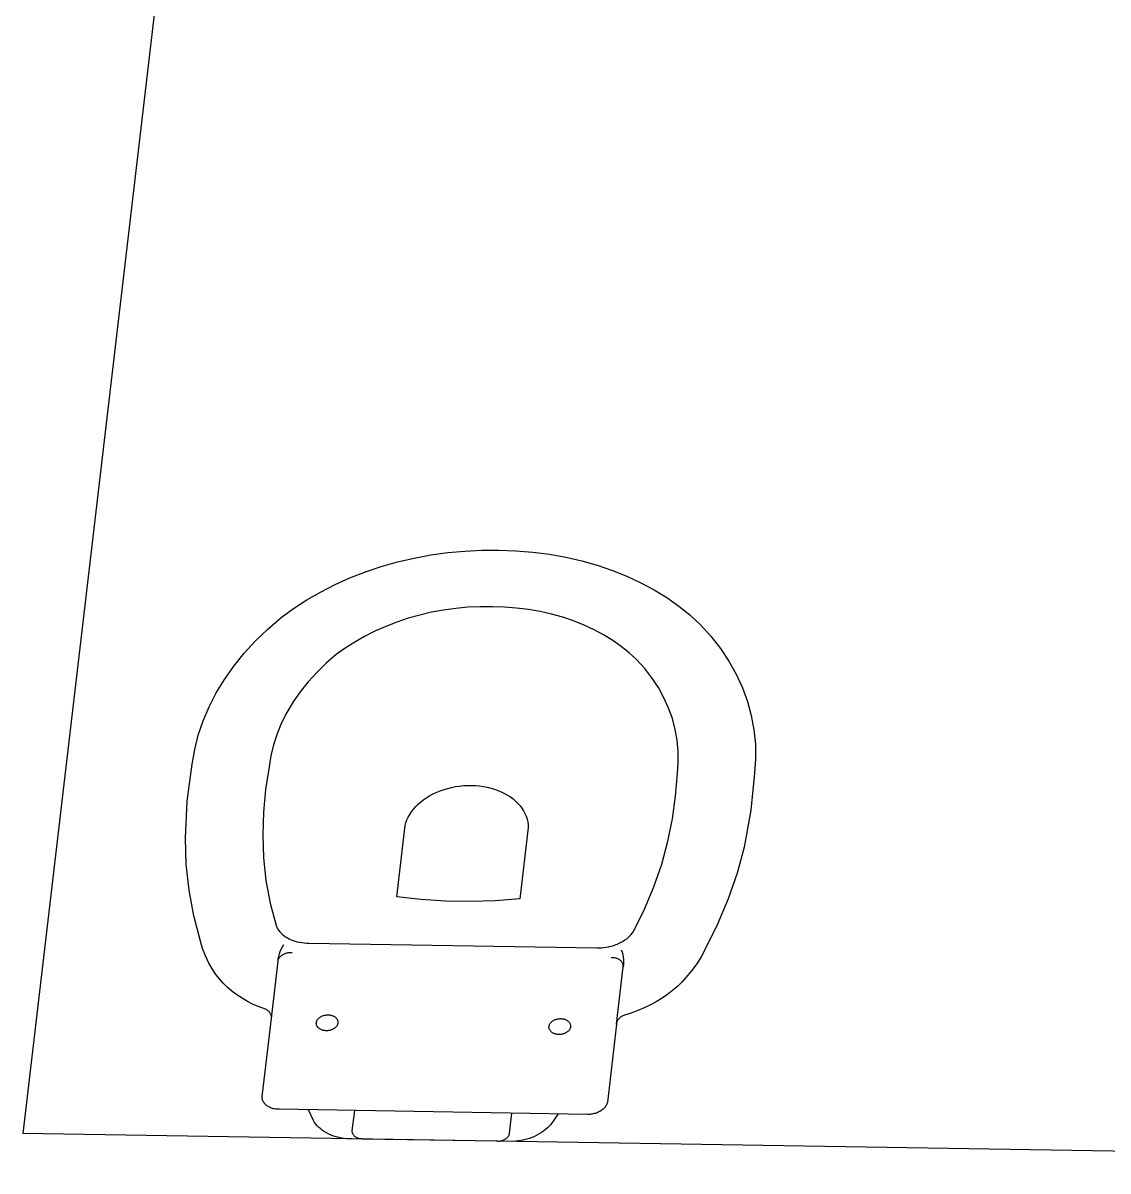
# Model space of a CAD drawing. Extents: x -68 to 264, y 51 to 115.
# Drawn here: x -62.715 to -61.915, y 78.992 to 79.839 of the extents above; entities that cross this region are included whole.
import ezdxf

# ---------------------------------------------------------------- set-up
doc = ezdxf.new("R2010")
doc.units = 0
doc.layers.get('0').update_dxf_attribs({"linetype": 'CONTINUOUS'})

msp = doc.modelspace()

# ---------------------------------------------------------------- linework, layer by layer
for p, q in [((-62.51968, 80.68569), (-62.71525, 79.02001)), ((-62.42668, 79.44434), (-62.4143, 79.44664)), ((-62.4143, 79.44664), (-62.4018, 79.44839)), ((-62.4018, 79.44839), (-62.38923, 79.44956)), ((-62.38923, 79.44956), (-62.37663, 79.45016)), ((-62.37663, 79.45016), (-62.36406, 79.45018)), ((-62.36459, 79.45019), (-62.36432, 79.45018)), ((-62.36432, 79.45018), (-62.36406, 79.45018)), ((-62.36406, 79.45018), (-62.35153, 79.44975)), ((-62.35153, 79.44975), (-62.33912, 79.44875)), ((-62.33912, 79.44875), (-62.32687, 79.44717)), ((-62.32687, 79.44717), (-62.31482, 79.44503)), ((-62.31482, 79.44503), (-62.30304, 79.44233)), ((-62.46257, 79.43415), (-62.45086, 79.43808)), ((-62.45086, 79.43808), (-62.43888, 79.44148)), ((-62.43888, 79.44148), (-62.42668, 79.44434)), ((-62.30304, 79.44233), (-62.29155, 79.43909)), ((-62.29155, 79.43909), (-62.28041, 79.43531)), ((-62.48502, 79.42476), (-62.47397, 79.4297)), ((-62.47397, 79.4297), (-62.46257, 79.43415)), ((-62.28041, 79.43531), (-62.26965, 79.43101)), ((-62.26965, 79.43101), (-62.25933, 79.42622)), ((-62.50586, 79.41346), (-62.49566, 79.41934)), ((-62.49566, 79.41934), (-62.48502, 79.42476)), ((-62.25933, 79.42622), (-62.24949, 79.42094)), ((-62.24949, 79.42094), (-62.24015, 79.41519)), ((-62.51557, 79.40716), (-62.50586, 79.41346)), ((-62.24015, 79.41519), (-62.23136, 79.40901)), ((-62.52477, 79.40044), (-62.51557, 79.40716)), ((-62.42248, 79.40238), (-62.43106, 79.39997)), ((-62.41374, 79.4044), (-62.42248, 79.40238)), ((-62.40489, 79.40603), (-62.41374, 79.4044)), ((-62.39594, 79.40726), (-62.40489, 79.40603)), ((-62.38694, 79.40808), (-62.39594, 79.40726)), ((-62.37793, 79.40849), (-62.38694, 79.40808)), ((-62.36893, 79.40849), (-62.37793, 79.40849)), ((-62.35997, 79.4082), (-62.36893, 79.40849)), ((-62.35109, 79.4075), (-62.35997, 79.4082)), ((-62.34231, 79.40639), (-62.35109, 79.4075)), ((-62.33369, 79.40488), (-62.34231, 79.40639)), ((-62.32525, 79.40297), (-62.33369, 79.40488)), ((-62.31701, 79.40067), (-62.32525, 79.40297)), ((-62.23136, 79.40901), (-62.22316, 79.40241)), ((-62.22316, 79.40241), (-62.21557, 79.39542)), ((-62.53458, 79.39205), (-62.52477, 79.40044)), ((-62.44762, 79.39401), (-62.45554, 79.3905)), ((-62.43945, 79.39717), (-62.44762, 79.39401)), ((-62.43106, 79.39997), (-62.43945, 79.39717)), ((-62.30903, 79.39798), (-62.31701, 79.40067)), ((-62.30132, 79.39493), (-62.30903, 79.39798)), ((-62.29392, 79.39152), (-62.30132, 79.39493)), ((-62.21557, 79.39542), (-62.20775, 79.38675)), ((-62.54372, 79.38327), (-62.53458, 79.39205)), ((-62.46317, 79.38664), (-62.47049, 79.38246)), ((-62.45554, 79.3905), (-62.46317, 79.38664)), ((-62.28685, 79.38776), (-62.29392, 79.39152)), ((-62.28015, 79.38367), (-62.28685, 79.38776)), ((-62.20775, 79.38675), (-62.2007, 79.3777)), ((-62.55213, 79.37412), (-62.54372, 79.38327)), ((-62.47746, 79.37796), (-62.48407, 79.37318)), ((-62.47049, 79.38246), (-62.47746, 79.37796)), ((-62.27384, 79.37927), (-62.28015, 79.38367)), ((-62.26794, 79.37456), (-62.27384, 79.37927)), ((-62.2007, 79.3777), (-62.19446, 79.36832)), ((-62.55979, 79.36466), (-62.55213, 79.37412)), ((-62.48407, 79.37318), (-62.49154, 79.36675)), ((-62.26248, 79.36958), (-62.26794, 79.37456)), ((-62.25654, 79.36293), (-62.26248, 79.36958)), ((-62.19446, 79.36832), (-62.18904, 79.35864)), ((-62.56666, 79.3549), (-62.55979, 79.36466)), ((-62.49849, 79.36001), (-62.50488, 79.353)), ((-62.49154, 79.36675), (-62.49849, 79.36001)), ((-62.25119, 79.356), (-62.25654, 79.36293)), ((-62.57274, 79.34488), (-62.56666, 79.3549)), ((-62.50488, 79.353), (-62.51069, 79.34575)), ((-62.24646, 79.34881), (-62.25119, 79.356)), ((-62.18904, 79.35864), (-62.18446, 79.34869)), ((-62.57798, 79.33466), (-62.57274, 79.34488)), ((-62.51069, 79.34575), (-62.5159, 79.33827)), ((-62.24236, 79.34139), (-62.24646, 79.34881)), ((-62.18446, 79.34869), (-62.18075, 79.33852)), ((-62.58238, 79.32425), (-62.57798, 79.33466)), ((-62.5159, 79.33827), (-62.5205, 79.3306)), ((-62.23892, 79.33377), (-62.24236, 79.34139)), ((-62.18075, 79.33852), (-62.17792, 79.32816)), ((-62.5205, 79.3306), (-62.52445, 79.32277)), ((-62.23613, 79.32599), (-62.23892, 79.33377)), ((-62.23402, 79.31806), (-62.23613, 79.32599)), ((-62.17792, 79.32816), (-62.17597, 79.31766)), ((-62.5859, 79.31371), (-62.58238, 79.32425)), ((-62.52445, 79.32277), (-62.52775, 79.31481)), ((-62.2326, 79.31002), (-62.23402, 79.31806)), ((-62.17597, 79.31766), (-62.17492, 79.30704)), ((-62.58855, 79.30307), (-62.5859, 79.31371)), ((-62.52775, 79.31481), (-62.53038, 79.30674)), ((-62.23186, 79.30189), (-62.2326, 79.31002)), ((-62.59032, 79.29238), (-62.58855, 79.30307)), ((-62.53038, 79.30674), (-62.53234, 79.2986)), ((-62.23181, 79.29372), (-62.23186, 79.30189)), ((-62.17492, 79.30704), (-62.17476, 79.29635)), ((-62.59406, 79.26509), (-62.59032, 79.29238)), ((-62.53234, 79.2986), (-62.53361, 79.29042)), ((-62.23245, 79.28553), (-62.23181, 79.29372)), ((-62.17476, 79.29635), (-62.1755, 79.28564)), ((-62.53361, 79.29042), (-62.5362, 79.27374)), ((-62.23377, 79.26883), (-62.23245, 79.28553)), ((-62.1755, 79.28564), (-62.17814, 79.25834)), ((-62.40182, 79.27453), (-62.39898, 79.27523)), ((-62.39898, 79.27523), (-62.39609, 79.2758)), ((-62.39609, 79.2758), (-62.39318, 79.27623)), ((-62.39318, 79.27623), (-62.39024, 79.27653)), ((-62.39024, 79.27653), (-62.38729, 79.27669)), ((-62.38729, 79.27669), (-62.38435, 79.27671)), ((-62.38435, 79.27671), (-62.38142, 79.2766)), ((-62.38142, 79.2766), (-62.37853, 79.27634)), ((-62.37853, 79.27634), (-62.37567, 79.27595)), ((-62.37567, 79.27595), (-62.37286, 79.27542)), ((-62.37286, 79.27542), (-62.37012, 79.27476)), ((-62.5362, 79.27374), (-62.53778, 79.25704)), ((-62.41952, 79.26622), (-62.4173, 79.26774)), ((-62.4173, 79.26774), (-62.41496, 79.26915)), ((-62.41496, 79.26915), (-62.41251, 79.27046)), ((-62.41251, 79.27046), (-62.40996, 79.27166)), ((-62.40996, 79.27166), (-62.40732, 79.27274)), ((-62.40732, 79.27274), (-62.40461, 79.2737)), ((-62.40461, 79.2737), (-62.40182, 79.27453)), ((-62.37012, 79.27476), (-62.36745, 79.27397)), ((-62.36745, 79.27397), (-62.36487, 79.27305)), ((-62.36487, 79.27305), (-62.36239, 79.27201)), ((-62.36239, 79.27201), (-62.36001, 79.27085)), ((-62.36001, 79.27085), (-62.35775, 79.26957)), ((-62.35775, 79.26957), (-62.35562, 79.26819)), ((-62.35562, 79.26819), (-62.35362, 79.2667)), ((-62.35362, 79.2667), (-62.35177, 79.26512)), ((-62.2361, 79.25214), (-62.23377, 79.26883)), ((-62.59538, 79.2378), (-62.59406, 79.26509)), ((-62.42851, 79.25733), (-62.42702, 79.25926)), ((-62.42702, 79.25926), (-62.42536, 79.26112)), ((-62.42536, 79.26112), (-62.42356, 79.2629)), ((-62.42356, 79.2629), (-62.42161, 79.2646)), ((-62.42161, 79.2646), (-62.41952, 79.26622)), ((-62.35177, 79.26512), (-62.35006, 79.26344)), ((-62.35006, 79.26344), (-62.34851, 79.26168)), ((-62.34851, 79.26168), (-62.34713, 79.25985)), ((-62.34713, 79.25985), (-62.34592, 79.25794)), ((-62.17814, 79.25834), (-62.1832, 79.23111)), ((-62.53778, 79.25704), (-62.53834, 79.24035)), ((-62.43276, 79.24914), (-62.43196, 79.25124)), ((-62.43196, 79.25124), (-62.43099, 79.25332)), ((-62.43099, 79.25332), (-62.42983, 79.25535)), ((-62.42983, 79.25535), (-62.42851, 79.25733)), ((-62.34592, 79.25794), (-62.34488, 79.25598)), ((-62.34488, 79.25598), (-62.34403, 79.25396)), ((-62.34403, 79.25396), (-62.34335, 79.2519)), ((-62.34335, 79.2519), (-62.34286, 79.2498)), ((-62.34286, 79.2498), (-62.34256, 79.24767)), ((-62.23943, 79.2355), (-62.2361, 79.25214)), ((-62.43953, 79.19444), (-62.43332, 79.24703)), ((-62.43332, 79.24703), (-62.43276, 79.24914)), ((-62.3424, 79.24556), (-62.34855, 79.193)), ((-62.34256, 79.24767), (-62.3424, 79.24556)), ((-62.59474, 79.21859), (-62.59538, 79.2378)), ((-62.53834, 79.24035), (-62.53778, 79.22338)), ((-62.24396, 79.21861), (-62.23943, 79.2355)), ((-62.1832, 79.23111), (-62.18833, 79.21199)), ((-62.59268, 79.19949), (-62.59474, 79.21859)), ((-62.53778, 79.22338), (-62.53595, 79.20652)), ((-62.24971, 79.20188), (-62.24396, 79.21861)), ((-62.18833, 79.21199), (-62.19485, 79.19303)), ((-62.58919, 79.18057), (-62.59268, 79.19949)), ((-62.53595, 79.20652), (-62.53287, 79.18982)), ((-62.25668, 79.18533), (-62.24971, 79.20188)), ((-62.42159, 79.19255), (-62.43953, 79.19444)), ((-62.40347, 79.19145), (-62.42159, 79.19255)), ((-62.38522, 79.19115), (-62.40347, 79.19145)), ((-62.3669, 79.19166), (-62.38522, 79.19115)), ((-62.34855, 79.193), (-62.3669, 79.19166)), ((-62.19485, 79.19303), (-62.20274, 79.1743)), ((-62.53287, 79.18982), (-62.52855, 79.17332)), ((-62.26484, 79.16903), (-62.25668, 79.18533)), ((-62.58429, 79.16188), (-62.58919, 79.18057)), ((-62.20274, 79.1743), (-62.21198, 79.15583)), ((-62.52855, 79.17332), (-62.52801, 79.17214)), ((-62.52801, 79.17214), (-62.52736, 79.171)), ((-62.52736, 79.171), (-62.52661, 79.1699)), ((-62.52661, 79.1699), (-62.52577, 79.16884)), ((-62.52577, 79.16884), (-62.52482, 79.16782)), ((-62.52482, 79.16782), (-62.52379, 79.16686)), ((-62.52379, 79.16686), (-62.52267, 79.16595)), ((-62.52267, 79.16595), (-62.52147, 79.1651)), ((-62.52147, 79.1651), (-62.52019, 79.16431)), ((-62.26866, 79.16466), (-62.26757, 79.16569)), ((-62.26757, 79.16569), (-62.26657, 79.16677)), ((-62.26657, 79.16677), (-62.26566, 79.16788)), ((-62.26566, 79.16788), (-62.26484, 79.16903)), ((-62.58272, 79.15638), (-62.58429, 79.16188)), ((-62.52469, 79.15598), (-62.5238, 79.15772)), ((-62.5238, 79.15772), (-62.52277, 79.15943)), ((-62.52019, 79.16431), (-62.51884, 79.16358)), ((-62.51884, 79.16358), (-62.51742, 79.16293)), ((-62.51742, 79.16293), (-62.51595, 79.16234)), ((-62.51595, 79.16234), (-62.51441, 79.16183)), ((-62.51441, 79.16183), (-62.51283, 79.16139)), ((-62.51283, 79.16139), (-62.51121, 79.16103)), ((-62.51121, 79.16103), (-62.50955, 79.16075)), ((-62.50955, 79.16075), (-62.50787, 79.16055)), ((-62.50787, 79.16055), (-62.50616, 79.16042)), ((-62.50616, 79.16042), (-62.50444, 79.16038)), ((-62.50444, 79.16038), (-62.39811, 79.15869)), ((-62.39811, 79.15869), (-62.29183, 79.15696)), ((-62.29183, 79.15696), (-62.29016, 79.15692)), ((-62.29016, 79.15692), (-62.28843, 79.15698)), ((-62.28843, 79.15698), (-62.2867, 79.15713)), ((-62.2867, 79.15713), (-62.28499, 79.15736)), ((-62.28499, 79.15736), (-62.28328, 79.15766)), ((-62.28328, 79.15766), (-62.28161, 79.15805)), ((-62.28161, 79.15805), (-62.27996, 79.15851)), ((-62.27996, 79.15851), (-62.27835, 79.15904)), ((-62.27835, 79.15904), (-62.27679, 79.15965)), ((-62.27679, 79.15965), (-62.27527, 79.16033)), ((-62.27527, 79.16033), (-62.27381, 79.16108)), ((-62.27381, 79.16108), (-62.27242, 79.16189)), ((-62.27242, 79.16189), (-62.27109, 79.16276)), ((-62.27109, 79.16276), (-62.26984, 79.16368)), ((-62.26984, 79.16368), (-62.26866, 79.16466)), ((-62.58066, 79.15099), (-62.58272, 79.15638)), ((-62.57811, 79.14573), (-62.58066, 79.15099)), ((-62.52703, 79.14699), (-62.52688, 79.14878)), ((-62.52694, 79.1478), (-62.52681, 79.14822)), ((-62.52688, 79.14878), (-62.52655, 79.1506)), ((-62.52681, 79.14822), (-62.52665, 79.14863)), ((-62.52665, 79.14863), (-62.52645, 79.14904)), ((-62.52655, 79.1506), (-62.52607, 79.15241)), ((-62.52645, 79.14904), (-62.52622, 79.14943)), ((-62.52622, 79.14943), (-62.52595, 79.14982)), ((-62.52607, 79.15241), (-62.52545, 79.15421)), ((-62.52595, 79.14982), (-62.52565, 79.1502)), ((-62.52565, 79.1502), (-62.52532, 79.15056)), ((-62.52545, 79.15421), (-62.52469, 79.15598)), ((-62.52532, 79.15056), (-62.52496, 79.1509)), ((-62.52496, 79.1509), (-62.52457, 79.15124)), ((-62.52457, 79.15124), (-62.52415, 79.15155)), ((-62.52415, 79.15155), (-62.52371, 79.15184)), ((-62.52371, 79.15184), (-62.52325, 79.15211)), ((-62.52325, 79.15211), (-62.52276, 79.15236)), ((-62.52276, 79.15236), (-62.52226, 79.15259)), ((-62.52226, 79.15259), (-62.52173, 79.1528)), ((-62.52173, 79.1528), (-62.5212, 79.15298)), ((-62.5212, 79.15298), (-62.52065, 79.15313)), ((-62.52065, 79.15313), (-62.52008, 79.15326)), ((-62.52008, 79.15326), (-62.51952, 79.15337)), ((-62.51952, 79.15337), (-62.51894, 79.15344)), ((-62.51894, 79.15344), (-62.51836, 79.15349)), ((-62.51836, 79.15349), (-62.51779, 79.15351)), ((-62.51779, 79.15351), (-62.51721, 79.15351)), ((-62.51721, 79.15351), (-62.51664, 79.15348)), ((-62.28076, 79.14967), (-62.28134, 79.14966)), ((-62.28019, 79.14966), (-62.28076, 79.14967)), ((-62.27962, 79.14962), (-62.28019, 79.14966)), ((-62.27905, 79.14955), (-62.27962, 79.14962)), ((-62.2785, 79.14945), (-62.27905, 79.14955)), ((-62.27796, 79.14933), (-62.2785, 79.14945)), ((-62.27743, 79.14918), (-62.27796, 79.14933)), ((-62.27692, 79.14901), (-62.27743, 79.14918)), ((-62.27642, 79.14881), (-62.27692, 79.14901)), ((-62.27595, 79.14859), (-62.27642, 79.14881)), ((-62.2755, 79.14835), (-62.27595, 79.14859)), ((-62.27508, 79.14808), (-62.2755, 79.14835)), ((-62.27384, 79.15539), (-62.27322, 79.15365)), ((-62.27322, 79.15365), (-62.27274, 79.15189)), ((-62.27274, 79.15189), (-62.2724, 79.1501)), ((-62.2724, 79.1501), (-62.2722, 79.14829)), ((-62.2722, 79.14829), (-62.27214, 79.14647)), ((-62.21483, 79.15041), (-62.21814, 79.1451)), ((-62.21198, 79.15583), (-62.21483, 79.15041)), ((-62.57509, 79.14063), (-62.57811, 79.14573)), ((-62.57283, 79.13722), (-62.57509, 79.14063)), ((-62.53197, 79.10484), (-62.52703, 79.14699)), ((-62.52703, 79.14738), (-62.52694, 79.1478)), ((-62.52703, 79.14699), (-62.52703, 79.14738)), ((-62.27734, 79.10071), (-62.27246, 79.14282)), ((-62.27468, 79.1478), (-62.27508, 79.14808)), ((-62.27431, 79.14749), (-62.27468, 79.1478)), ((-62.27396, 79.14717), (-62.27431, 79.14749)), ((-62.27365, 79.14682), (-62.27396, 79.14717)), ((-62.27337, 79.14647), (-62.27365, 79.14682)), ((-62.27313, 79.1461), (-62.27337, 79.14647)), ((-62.27292, 79.14571), (-62.27313, 79.1461)), ((-62.27274, 79.14532), (-62.27292, 79.14571)), ((-62.2726, 79.14492), (-62.27274, 79.14532)), ((-62.2725, 79.1445), (-62.2726, 79.14492)), ((-62.27243, 79.14409), (-62.2725, 79.1445)), ((-62.27223, 79.14465), (-62.27246, 79.14282)), ((-62.27246, 79.14282), (-62.27241, 79.14325)), ((-62.27241, 79.14367), (-62.27243, 79.14409)), ((-62.27241, 79.14325), (-62.27241, 79.14367)), ((-62.27214, 79.14647), (-62.27223, 79.14465)), ((-62.22191, 79.13995), (-62.22612, 79.13496)), ((-62.21814, 79.1451), (-62.22191, 79.13995)), ((-62.5703, 79.13394), (-62.57283, 79.13722)), ((-62.56748, 79.13078), (-62.5703, 79.13394)), ((-62.22915, 79.13164), (-62.23245, 79.12845)), ((-62.22612, 79.13496), (-62.22915, 79.13164)), ((-62.56439, 79.12777), (-62.56748, 79.13078)), ((-62.56105, 79.12492), (-62.56439, 79.12777)), ((-62.55746, 79.12223), (-62.56105, 79.12492)), ((-62.23599, 79.1254), (-62.23977, 79.1225)), ((-62.23245, 79.12845), (-62.23599, 79.1254)), ((-62.55364, 79.11971), (-62.55746, 79.12223)), ((-62.54961, 79.11738), (-62.55364, 79.11971)), ((-62.54537, 79.11524), (-62.54961, 79.11738)), ((-62.54095, 79.1133), (-62.54537, 79.11524)), ((-62.25236, 79.11482), (-62.25693, 79.11263)), ((-62.24797, 79.1172), (-62.25236, 79.11482)), ((-62.24377, 79.11976), (-62.24797, 79.1172)), ((-62.23977, 79.1225), (-62.24377, 79.11976)), ((-62.53635, 79.11157), (-62.54095, 79.1133)), ((-62.53585, 79.11134), (-62.53635, 79.11157)), ((-62.53536, 79.11109), (-62.53585, 79.11134)), ((-62.53491, 79.11081), (-62.53536, 79.11109)), ((-62.53448, 79.11051), (-62.53491, 79.11081)), ((-62.53408, 79.11019), (-62.53448, 79.11051)), ((-62.5337, 79.10985), (-62.53408, 79.11019)), ((-62.53336, 79.10949), (-62.5337, 79.10985)), ((-62.53306, 79.10911), (-62.53336, 79.10949)), ((-62.53279, 79.10872), (-62.53306, 79.10911)), ((-62.53255, 79.10832), (-62.53279, 79.10872)), ((-62.53235, 79.10791), (-62.53255, 79.10832)), ((-62.53219, 79.10748), (-62.53235, 79.10791)), ((-62.53206, 79.10705), (-62.53219, 79.10748)), ((-62.53198, 79.10661), (-62.53206, 79.10705)), ((-62.53193, 79.10616), (-62.53198, 79.10661)), ((-62.53192, 79.10571), (-62.53193, 79.10616)), ((-62.49635, 79.10559), (-62.49596, 79.10586)), ((-62.49596, 79.10586), (-62.49555, 79.10611)), ((-62.49555, 79.10611), (-62.49512, 79.10635)), ((-62.49512, 79.10635), (-62.49467, 79.10657)), ((-62.49467, 79.10657), (-62.49421, 79.10676)), ((-62.49421, 79.10676), (-62.49373, 79.10693)), ((-62.49373, 79.10693), (-62.49323, 79.10708)), ((-62.49323, 79.10708), (-62.49273, 79.10721)), ((-62.49273, 79.10721), (-62.49222, 79.10731)), ((-62.49222, 79.10731), (-62.4917, 79.10739)), ((-62.4917, 79.10739), (-62.49118, 79.10745)), ((-62.49118, 79.10745), (-62.49066, 79.10747)), ((-62.49066, 79.10747), (-62.49014, 79.10748)), ((-62.49014, 79.10748), (-62.48962, 79.10746)), ((-62.48962, 79.10746), (-62.4891, 79.10741)), ((-62.4891, 79.10741), (-62.4886, 79.10734)), ((-62.4886, 79.10734), (-62.4881, 79.10725)), ((-62.4881, 79.10725), (-62.48762, 79.10713)), ((-62.48762, 79.10713), (-62.48714, 79.10698)), ((-62.48714, 79.10698), (-62.48669, 79.10682)), ((-62.48669, 79.10682), (-62.48625, 79.10663)), ((-62.48625, 79.10663), (-62.48583, 79.10642)), ((-62.48583, 79.10642), (-62.48543, 79.10619)), ((-62.48543, 79.10619), (-62.48506, 79.10594)), ((-62.48506, 79.10594), (-62.48471, 79.10568)), ((-62.27408, 79.10596), (-62.27453, 79.10564)), ((-62.27361, 79.10627), (-62.27408, 79.10596)), ((-62.27311, 79.10656), (-62.27361, 79.10627)), ((-62.27259, 79.10682), (-62.27311, 79.10656)), ((-62.27205, 79.10706), (-62.27259, 79.10682)), ((-62.27149, 79.10727), (-62.27205, 79.10706)), ((-62.26651, 79.10885), (-62.27149, 79.10727)), ((-62.26165, 79.11063), (-62.26651, 79.10885)), ((-62.25693, 79.11263), (-62.26165, 79.11063)), ((-62.53877, 79.04722), (-62.53197, 79.10484)), ((-62.53197, 79.10484), (-62.53195, 79.10526)), ((-62.53195, 79.10526), (-62.53192, 79.10571)), ((-62.49881, 79.10138), (-62.49878, 79.10177)), ((-62.4988, 79.101), (-62.49881, 79.10138)), ((-62.49876, 79.10062), (-62.4988, 79.101)), ((-62.49878, 79.10177), (-62.49872, 79.10215)), ((-62.49868, 79.10025), (-62.49876, 79.10062)), ((-62.49872, 79.10215), (-62.49862, 79.10253)), ((-62.49858, 79.09988), (-62.49868, 79.10025)), ((-62.49862, 79.10253), (-62.49849, 79.1029)), ((-62.49843, 79.09952), (-62.49858, 79.09988)), ((-62.49849, 79.1029), (-62.49833, 79.10327)), ((-62.49826, 79.09917), (-62.49843, 79.09952)), ((-62.49833, 79.10327), (-62.49814, 79.10364)), ((-62.49805, 79.09883), (-62.49826, 79.09917)), ((-62.49814, 79.10364), (-62.49791, 79.10399)), ((-62.49782, 79.0985), (-62.49805, 79.09883)), ((-62.49791, 79.10399), (-62.49766, 79.10434)), ((-62.49755, 79.09818), (-62.49782, 79.0985)), ((-62.49766, 79.10434), (-62.49737, 79.10467)), ((-62.49725, 79.09788), (-62.49755, 79.09818)), ((-62.49737, 79.10467), (-62.49706, 79.10499)), ((-62.49693, 79.0976), (-62.49725, 79.09788)), ((-62.49706, 79.10499), (-62.49672, 79.1053)), ((-62.49658, 79.09733), (-62.49693, 79.0976)), ((-62.49672, 79.1053), (-62.49635, 79.10559)), ((-62.48568, 79.09741), (-62.48609, 79.09716)), ((-62.48529, 79.09769), (-62.48568, 79.09741)), ((-62.48492, 79.09798), (-62.48529, 79.09769)), ((-62.48458, 79.09828), (-62.48492, 79.09798)), ((-62.48471, 79.10568), (-62.48439, 79.10539)), ((-62.48427, 79.0986), (-62.48458, 79.09828)), ((-62.48439, 79.10539), (-62.48409, 79.10509)), ((-62.48399, 79.09894), (-62.48427, 79.0986)), ((-62.48409, 79.10509), (-62.48382, 79.10477)), ((-62.48373, 79.09928), (-62.48399, 79.09894)), ((-62.48382, 79.10477), (-62.48359, 79.10445)), ((-62.48351, 79.09964), (-62.48373, 79.09928)), ((-62.48359, 79.10445), (-62.48338, 79.1041)), ((-62.48331, 79.1), (-62.48351, 79.09964)), ((-62.48338, 79.1041), (-62.48321, 79.10375)), ((-62.48315, 79.10037), (-62.48331, 79.1)), ((-62.48321, 79.10375), (-62.48307, 79.10339)), ((-62.48302, 79.10075), (-62.48315, 79.10037)), ((-62.48307, 79.10339), (-62.48296, 79.10302)), ((-62.48293, 79.10113), (-62.48302, 79.10075)), ((-62.48296, 79.10302), (-62.48288, 79.10265)), ((-62.48286, 79.10151), (-62.48293, 79.10113)), ((-62.48288, 79.10265), (-62.48284, 79.10227)), ((-62.48284, 79.10189), (-62.48286, 79.10151)), ((-62.48284, 79.10227), (-62.48284, 79.10189)), ((-62.32715, 79.0986), (-62.32713, 79.09898)), ((-62.32715, 79.09821), (-62.32715, 79.0986)), ((-62.32711, 79.09784), (-62.32715, 79.09821)), ((-62.32713, 79.09898), (-62.32706, 79.09936)), ((-62.32703, 79.09746), (-62.32711, 79.09784)), ((-62.32706, 79.09936), (-62.32697, 79.09974)), ((-62.32692, 79.09709), (-62.32703, 79.09746)), ((-62.32697, 79.09974), (-62.32684, 79.10012)), ((-62.32684, 79.10012), (-62.32668, 79.10049)), ((-62.32668, 79.10049), (-62.32648, 79.10085)), ((-62.32648, 79.10085), (-62.32626, 79.1012)), ((-62.32626, 79.1012), (-62.326, 79.10155)), ((-62.326, 79.10155), (-62.32572, 79.10188)), ((-62.32572, 79.10188), (-62.32541, 79.1022)), ((-62.32541, 79.1022), (-62.32507, 79.10251)), ((-62.32507, 79.10251), (-62.3247, 79.1028)), ((-62.3247, 79.1028), (-62.32431, 79.10307)), ((-62.32431, 79.10307), (-62.3239, 79.10333)), ((-62.3239, 79.10333), (-62.32347, 79.10356)), ((-62.32347, 79.10356), (-62.32302, 79.10378)), ((-62.32302, 79.10378), (-62.32256, 79.10397)), ((-62.32256, 79.10397), (-62.32208, 79.10415)), ((-62.32208, 79.10415), (-62.32158, 79.1043)), ((-62.32158, 79.1043), (-62.32108, 79.10442)), ((-62.32108, 79.10442), (-62.32057, 79.10453)), ((-62.32057, 79.10453), (-62.32005, 79.1046)), ((-62.32005, 79.1046), (-62.31953, 79.10466)), ((-62.31953, 79.10466), (-62.31901, 79.10469)), ((-62.31901, 79.10469), (-62.31849, 79.10469)), ((-62.31849, 79.10469), (-62.31797, 79.10467)), ((-62.31797, 79.10467), (-62.31745, 79.10462)), ((-62.31745, 79.10462), (-62.31695, 79.10455)), ((-62.31695, 79.10455), (-62.31645, 79.10446)), ((-62.31645, 79.10446), (-62.31596, 79.10434)), ((-62.31596, 79.10434), (-62.31549, 79.1042)), ((-62.31549, 79.1042), (-62.31504, 79.10403)), ((-62.31504, 79.10403), (-62.3146, 79.10384)), ((-62.3146, 79.10384), (-62.31418, 79.10363)), ((-62.31418, 79.10363), (-62.31378, 79.1034)), ((-62.31378, 79.1034), (-62.31341, 79.10316)), ((-62.31341, 79.10316), (-62.31306, 79.10289)), ((-62.31306, 79.10289), (-62.31274, 79.1026)), ((-62.31274, 79.1026), (-62.31244, 79.1023)), ((-62.31244, 79.1023), (-62.31217, 79.10199)), ((-62.31217, 79.10199), (-62.31194, 79.10166)), ((-62.31194, 79.10166), (-62.31173, 79.10132)), ((-62.31173, 79.10132), (-62.31156, 79.10097)), ((-62.3115, 79.09758), (-62.31166, 79.09721)), ((-62.31156, 79.10097), (-62.31141, 79.1006)), ((-62.31137, 79.09796), (-62.3115, 79.09758)), ((-62.31141, 79.1006), (-62.31131, 79.10024)), ((-62.31127, 79.09834), (-62.31137, 79.09796)), ((-62.31131, 79.10024), (-62.31123, 79.09986)), ((-62.31121, 79.09872), (-62.31127, 79.09834)), ((-62.31123, 79.09986), (-62.31119, 79.09948)), ((-62.31118, 79.0991), (-62.31121, 79.09872)), ((-62.31119, 79.09948), (-62.31118, 79.0991)), ((-62.27734, 79.10071), (-62.28406, 79.04312)), ((-62.27727, 79.10158), (-62.27735, 79.10113)), ((-62.27735, 79.10113), (-62.27734, 79.10071)), ((-62.27716, 79.10202), (-62.27727, 79.10158)), ((-62.27701, 79.10247), (-62.27716, 79.10202)), ((-62.27682, 79.1029), (-62.27701, 79.10247)), ((-62.27659, 79.10333), (-62.27682, 79.1029)), ((-62.27633, 79.10375), (-62.27659, 79.10333)), ((-62.27604, 79.10415), (-62.27633, 79.10375)), ((-62.27571, 79.10455), (-62.27604, 79.10415)), ((-62.27534, 79.10493), (-62.27571, 79.10455)), ((-62.27495, 79.10529), (-62.27534, 79.10493)), ((-62.27453, 79.10564), (-62.27495, 79.10529)), ((-62.49621, 79.09708), (-62.49658, 79.09733)), ((-62.49581, 79.09685), (-62.49621, 79.09708)), ((-62.49539, 79.09664), (-62.49581, 79.09685)), ((-62.49495, 79.09645), (-62.49539, 79.09664)), ((-62.4945, 79.09629), (-62.49495, 79.09645)), ((-62.49403, 79.09615), (-62.4945, 79.09629)), ((-62.49354, 79.09603), (-62.49403, 79.09615)), ((-62.49304, 79.09593), (-62.49354, 79.09603)), ((-62.49254, 79.09586), (-62.49304, 79.09593)), ((-62.49202, 79.09582), (-62.49254, 79.09586)), ((-62.49151, 79.09579), (-62.49202, 79.09582)), ((-62.49098, 79.0958), (-62.49151, 79.09579)), ((-62.49046, 79.09583), (-62.49098, 79.0958)), ((-62.48994, 79.09588), (-62.49046, 79.09583)), ((-62.48942, 79.09596), (-62.48994, 79.09588)), ((-62.48891, 79.09606), (-62.48942, 79.09596)), ((-62.48841, 79.09619), (-62.48891, 79.09606)), ((-62.48792, 79.09634), (-62.48841, 79.09619)), ((-62.48743, 79.09651), (-62.48792, 79.09634)), ((-62.48697, 79.09671), (-62.48743, 79.09651)), ((-62.48652, 79.09692), (-62.48697, 79.09671)), ((-62.48609, 79.09716), (-62.48652, 79.09692)), ((-62.32678, 79.09673), (-62.32692, 79.09709)), ((-62.32661, 79.09638), (-62.32678, 79.09673)), ((-62.3264, 79.09604), (-62.32661, 79.09638)), ((-62.32616, 79.09571), (-62.3264, 79.09604)), ((-62.3259, 79.09539), (-62.32616, 79.09571)), ((-62.3256, 79.09509), (-62.3259, 79.09539)), ((-62.32528, 79.09481), (-62.3256, 79.09509)), ((-62.32493, 79.09454), (-62.32528, 79.09481)), ((-62.32455, 79.09429), (-62.32493, 79.09454)), ((-62.32416, 79.09406), (-62.32455, 79.09429)), ((-62.32374, 79.09385), (-62.32416, 79.09406)), ((-62.3233, 79.09367), (-62.32374, 79.09385)), ((-62.32284, 79.0935), (-62.3233, 79.09367)), ((-62.32237, 79.09336), (-62.32284, 79.0935)), ((-62.32189, 79.09324), (-62.32237, 79.09336)), ((-62.32139, 79.09314), (-62.32189, 79.09324)), ((-62.32088, 79.09307), (-62.32139, 79.09314)), ((-62.32037, 79.09303), (-62.32088, 79.09307)), ((-62.31985, 79.09301), (-62.32037, 79.09303)), ((-62.31933, 79.09301), (-62.31985, 79.09301)), ((-62.31881, 79.09304), (-62.31933, 79.09301)), ((-62.31829, 79.09309), (-62.31881, 79.09304)), ((-62.31777, 79.09317), (-62.31829, 79.09309)), ((-62.31726, 79.09328), (-62.31777, 79.09317)), ((-62.31675, 79.0934), (-62.31726, 79.09328)), ((-62.31626, 79.09355), (-62.31675, 79.0934)), ((-62.31578, 79.09372), (-62.31626, 79.09355)), ((-62.31532, 79.09392), (-62.31578, 79.09372)), ((-62.31487, 79.09414), (-62.31532, 79.09392)), ((-62.31444, 79.09437), (-62.31487, 79.09414)), ((-62.31402, 79.09463), (-62.31444, 79.09437)), ((-62.31364, 79.0949), (-62.31402, 79.09463)), ((-62.31327, 79.09519), (-62.31364, 79.0949)), ((-62.31293, 79.0955), (-62.31327, 79.09519)), ((-62.31262, 79.09582), (-62.31293, 79.0955)), ((-62.31233, 79.09615), (-62.31262, 79.09582)), ((-62.31208, 79.09649), (-62.31233, 79.09615)), ((-62.31185, 79.09685), (-62.31208, 79.09649)), ((-62.31166, 79.09721), (-62.31185, 79.09685)), ((-62.53877, 79.0466), (-62.53877, 79.04722)), ((-62.53872, 79.04597), (-62.53877, 79.0466)), ((-62.53861, 79.04536), (-62.53872, 79.04597)), ((-62.53845, 79.04475), (-62.53861, 79.04536)), ((-62.53823, 79.04415), (-62.53845, 79.04475)), ((-62.53796, 79.04357), (-62.53823, 79.04415)), ((-62.53764, 79.043), (-62.53796, 79.04357)), ((-62.53727, 79.04246), (-62.53764, 79.043)), ((-62.53684, 79.04193), (-62.53727, 79.04246)), ((-62.53637, 79.04143), (-62.53684, 79.04193)), ((-62.53586, 79.04095), (-62.53637, 79.04143)), ((-62.5353, 79.0405), (-62.53586, 79.04095)), ((-62.5347, 79.04009), (-62.5353, 79.0405)), ((-62.53406, 79.0397), (-62.5347, 79.04009)), ((-62.53338, 79.03934), (-62.53406, 79.0397)), ((-62.53267, 79.03902), (-62.53338, 79.03934)), ((-62.53193, 79.03874), (-62.53267, 79.03902)), ((-62.53117, 79.03849), (-62.53193, 79.03874)), ((-62.53038, 79.03828), (-62.53117, 79.03849)), ((-62.52957, 79.03811), (-62.53038, 79.03828)), ((-62.52874, 79.03797), (-62.52957, 79.03811)), ((-62.28672, 79.03839), (-62.28726, 79.03788)), ((-62.28622, 79.03892), (-62.28672, 79.03839)), ((-62.28577, 79.03947), (-62.28622, 79.03892)), ((-62.28536, 79.04005), (-62.28577, 79.03947)), ((-62.28501, 79.04063), (-62.28536, 79.04005)), ((-62.2847, 79.04123), (-62.28501, 79.04063)), ((-62.28445, 79.04184), (-62.2847, 79.04123)), ((-62.28425, 79.04246), (-62.28445, 79.04184)), ((-62.28406, 79.04312), (-62.28425, 79.04246)), ((-62.52791, 79.03788), (-62.52874, 79.03797)), ((-62.52706, 79.03783), (-62.52791, 79.03788)), ((-62.52615, 79.03785), (-62.52706, 79.03783)), ((-62.41247, 79.036), (-62.52615, 79.03785)), ((-62.50098, 79.02947), (-62.50455, 79.0375)), ((-62.47225, 79.02189), (-62.47045, 79.03695)), ((-62.29883, 79.03413), (-62.41247, 79.036)), ((-62.35629, 79.02001), (-62.35448, 79.03506)), ((-62.32038, 79.03451), (-62.32585, 79.02665)), ((-62.29797, 79.03411), (-62.29883, 79.03413)), ((-62.29711, 79.03413), (-62.29797, 79.03411)), ((-62.29626, 79.0342), (-62.29711, 79.03413)), ((-62.2954, 79.0343), (-62.29626, 79.0342)), ((-62.29456, 79.03445), (-62.2954, 79.0343)), ((-62.29372, 79.03463), (-62.29456, 79.03445)), ((-62.2929, 79.03485), (-62.29372, 79.03463)), ((-62.2921, 79.03511), (-62.2929, 79.03485)), ((-62.29132, 79.03541), (-62.2921, 79.03511)), ((-62.29056, 79.03574), (-62.29132, 79.03541)), ((-62.28983, 79.03611), (-62.29056, 79.03574)), ((-62.28914, 79.03651), (-62.28983, 79.03611)), ((-62.28848, 79.03694), (-62.28914, 79.03651)), ((-62.28785, 79.03739), (-62.28848, 79.03694)), ((-62.28726, 79.03788), (-62.28785, 79.03739)), ((-62.50013, 79.02814), (-62.50098, 79.02947)), ((-62.49916, 79.02685), (-62.50013, 79.02814)), ((-62.49808, 79.02562), (-62.49916, 79.02685)), ((-62.49689, 79.02445), (-62.49808, 79.02562)), ((-62.4956, 79.02333), (-62.49689, 79.02445)), ((-62.49422, 79.02228), (-62.4956, 79.02333)), ((-62.49274, 79.0213), (-62.49422, 79.02228)), ((-62.49118, 79.02039), (-62.49274, 79.0213)), ((-62.47227, 79.02151), (-62.47225, 79.02189)), ((-62.47225, 79.02113), (-62.47227, 79.02151)), ((-62.33115, 79.02175), (-62.33269, 79.02069)), ((-62.32969, 79.02289), (-62.33115, 79.02175)), ((-62.32833, 79.02408), (-62.32969, 79.02289)), ((-62.32706, 79.02533), (-62.32833, 79.02408)), ((-62.32585, 79.02665), (-62.32706, 79.02533)), ((-61.00985, 78.99231), (-62.71525, 79.02001)), ((-62.48953, 79.01956), (-62.49118, 79.02039)), ((-62.48782, 79.01881), (-62.48953, 79.01956)), ((-62.48603, 79.01814), (-62.48782, 79.01881)), ((-62.48419, 79.01755), (-62.48603, 79.01814)), ((-62.48229, 79.01706), (-62.48419, 79.01755)), ((-62.48034, 79.01665), (-62.48229, 79.01706)), ((-62.47836, 79.01633), (-62.48034, 79.01665)), ((-62.4763, 79.01613), (-62.47836, 79.01633)), ((-62.46498, 79.01592), (-62.4763, 79.01613)), ((-62.4722, 79.02076), (-62.47225, 79.02113)), ((-62.47212, 79.02039), (-62.4722, 79.02076)), ((-62.472, 79.02002), (-62.47212, 79.02039)), ((-62.47185, 79.01967), (-62.472, 79.02002)), ((-62.47168, 79.01932), (-62.47185, 79.01967)), ((-62.47147, 79.01898), (-62.47168, 79.01932)), ((-62.47123, 79.01866), (-62.47147, 79.01898)), ((-62.47096, 79.01834), (-62.47123, 79.01866)), ((-62.47066, 79.01804), (-62.47096, 79.01834)), ((-62.47034, 79.01776), (-62.47066, 79.01804)), ((-62.47, 79.0175), (-62.47034, 79.01776)), ((-62.46963, 79.01725), (-62.47, 79.0175)), ((-62.46923, 79.01702), (-62.46963, 79.01725)), ((-62.46882, 79.01681), (-62.46923, 79.01702)), ((-62.46839, 79.01662), (-62.46882, 79.01681)), ((-62.46794, 79.01645), (-62.46839, 79.01662)), ((-62.46747, 79.0163), (-62.46794, 79.01645)), ((-62.46699, 79.01618), (-62.46747, 79.0163)), ((-62.4665, 79.01608), (-62.46699, 79.01618)), ((-62.466, 79.016), (-62.4665, 79.01608)), ((-62.46549, 79.01595), (-62.466, 79.016)), ((-62.46498, 79.01592), (-62.46549, 79.01595)), ((-62.41491, 79.01514), (-62.46498, 79.01592)), ((-62.36493, 79.01429), (-62.41491, 79.01514)), ((-62.36493, 79.01429), (-62.36441, 79.01431)), ((-62.35356, 79.01411), (-62.36493, 79.01429)), ((-62.36441, 79.01431), (-62.36389, 79.01434)), ((-62.36389, 79.01434), (-62.36338, 79.0144)), ((-62.36338, 79.0144), (-62.36286, 79.01449)), ((-62.36286, 79.01449), (-62.36236, 79.0146)), ((-62.36236, 79.0146), (-62.36186, 79.01473)), ((-62.36186, 79.01473), (-62.36137, 79.01488)), ((-62.36137, 79.01488), (-62.3609, 79.01505)), ((-62.3609, 79.01505), (-62.36044, 79.01525)), ((-62.36044, 79.01525), (-62.35999, 79.01547)), ((-62.35999, 79.01547), (-62.35956, 79.0157)), ((-62.35956, 79.0157), (-62.35916, 79.01596)), ((-62.35916, 79.01596), (-62.35877, 79.01623)), ((-62.35877, 79.01623), (-62.35841, 79.01651)), ((-62.35841, 79.01651), (-62.35807, 79.01682)), ((-62.35807, 79.01682), (-62.35775, 79.01713)), ((-62.35775, 79.01713), (-62.35747, 79.01746)), ((-62.35747, 79.01746), (-62.35721, 79.0178)), ((-62.35721, 79.0178), (-62.35698, 79.01815)), ((-62.35698, 79.01815), (-62.35678, 79.01851)), ((-62.35678, 79.01851), (-62.35661, 79.01888)), ((-62.35661, 79.01888), (-62.35647, 79.01925)), ((-62.35647, 79.01925), (-62.35636, 79.01963)), ((-62.35636, 79.01963), (-62.35629, 79.02001)), ((-62.3515, 79.01427), (-62.35356, 79.01411)), ((-62.34945, 79.01452), (-62.3515, 79.01427)), ((-62.34742, 79.01487), (-62.34945, 79.01452)), ((-62.34541, 79.0153), (-62.34742, 79.01487)), ((-62.34344, 79.01582), (-62.34541, 79.0153)), ((-62.34151, 79.01643), (-62.34344, 79.01582)), ((-62.33962, 79.01713), (-62.34151, 79.01643)), ((-62.33779, 79.0179), (-62.33962, 79.01713)), ((-62.33602, 79.01876), (-62.33779, 79.0179)), ((-62.33432, 79.01969), (-62.33602, 79.01876)), ((-62.33269, 79.02069), (-62.33432, 79.01969))]:
    msp.add_line(p, q)

doc.saveas('drawing.dxf')
